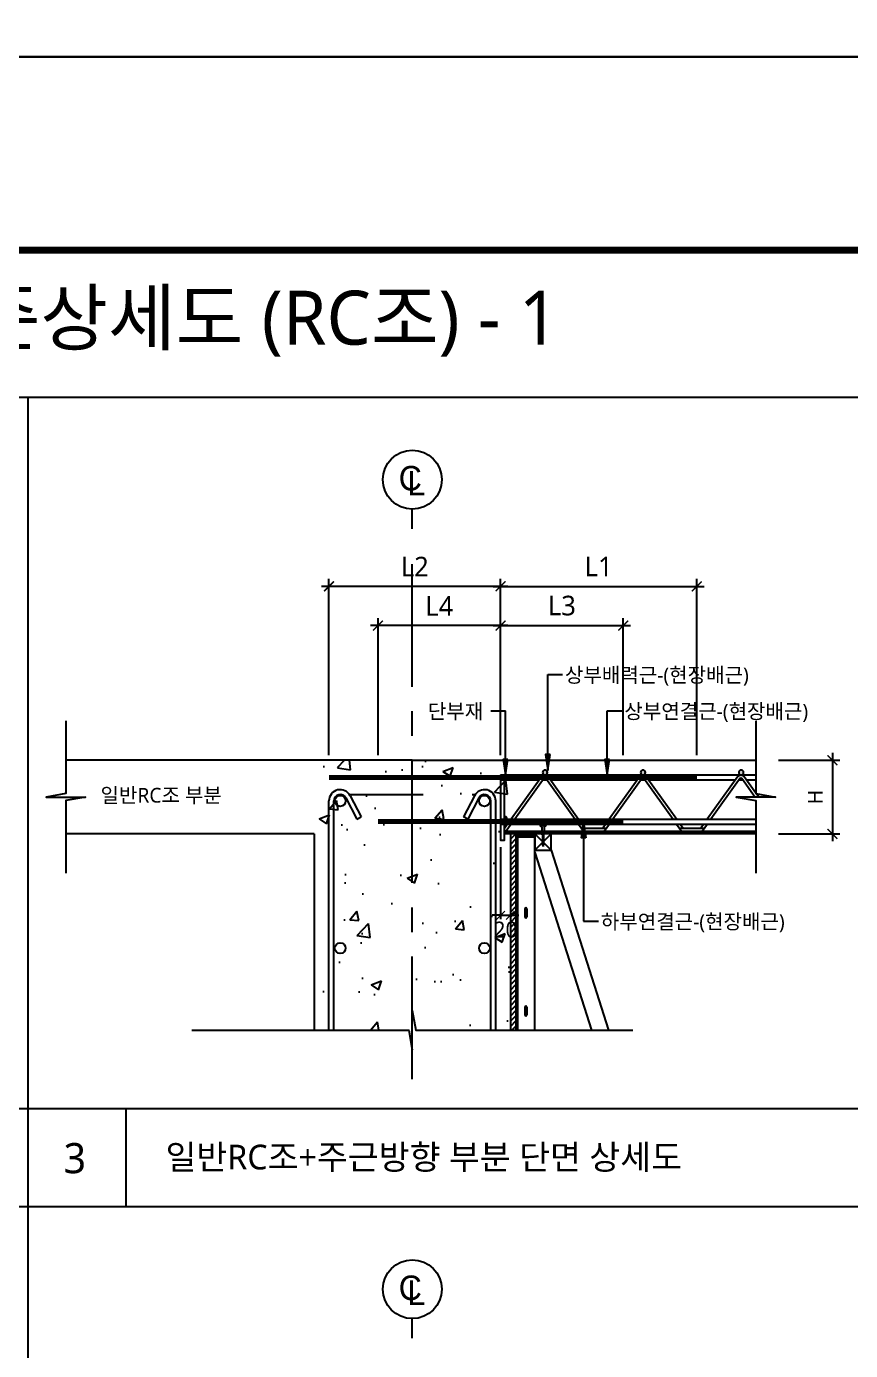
# Model space of a CAD drawing. Extents: x 10983 to 44623, y -18406 to 11294.
# Drawn here: x 14903 to 16583, y -3223 to -524 of the extents above; entities that cross this region are included whole.
import ezdxf
from ezdxf.enums import TextEntityAlignment as Align

# ---------------------------------------------------------------- set-up
doc = ezdxf.new("R2010")
doc.units = 0
doc.header["$LTSCALE"] = 100
doc.header["$MEASUREMENT"] = 0
doc.header["$PDMODE"] = 3
doc.header["$PDSIZE"] = 10
for name, pattern in [('CEN', [62, 60, -1, 0, -1]), ('CENTERX2', [4, 2.5, -0.5, 0.5, -0.5]), ('HID', [2.5, 1.5, -1]), ('HIDDEN', [0.375, 0.25, -0.125])]:
    doc.linetypes.add(name, pattern=pattern)
doc.layers.get('0').update_dxf_attribs({"linetype": 'CONTINUOUS'})
doc.layers.get('Defpoints').update_dxf_attribs({"color": 165, "linetype": 'CONTINUOUS'})
for name, color, linetype in [('-비콘 단부', 7, 'CONTINUOUS'), ('0-TEXT', 3, 'CONTINUOUS'), ('DECK-CEN', 1, 'CEN'), ('DECK-CON', 2, 'CONTINUOUS'), ('DECK-DIM', 255, 'CONTINUOUS'), ('DECK-ETC STEEL', 6, 'CONTINUOUS'), ('DECK-HATCH', 251, 'CONTINUOUS'), ('DECK-JOINT BAR', 4, 'HIDDEN'), ('DECK-LATTICE', 7, 'CONTINUOUS'), ('DECK-PG', 4, 'CONTINUOUS'), ('DECK-RC', 251, 'CONTINUOUS'), ('DECK-RC(ETC)', 252, 'CONTINUOUS'), ('DECK-TABLE', 7, 'CONTINUOUS'), ('DECK-TEX1', 6, 'CONTINUOUS'), ('DECK-TEXT', 7, 'CONTINUOUS'), ('DECK-TITLE TEXT', 3, 'CONTINUOUS'), ('DECK-TRANS', 3, 'CONTINUOUS'), ('E2', 7, 'CONTINUOUS'), ('form', 7, 'CONTINUOUS'), ('TG-TABLE.TEX', 7, 'CONTINUOUS'), ('TXT', 3, 'CONTINUOUS')]:
    doc.layers.add(name, color=color, linetype=linetype)
doc.styles.add('SY Panel', font='malgun.ttf')
doc.styles.add('VICON TEXT', font='malgun.ttf')
doc.styles.add('굴림', font='Gulim.ttf')
doc.styles.add('맑은고딕', font='malgun.ttf')
doc.dimstyles.new('STDECK-DIM', dxfattribs={"dimtxt": 35, "dimasz": 20, "dimexe": 15, "dimexo": 40, "dimgap": 10, "dimtad": 1, "dimdec": 0, "dimtxsty": 'SY Panel', "dimblk": 'ARCHTICK', "dimcen": 2.5, "dimdle": 15, "dimclrd": 7, "dimclre": 7, "dimclrt": 6, "dimadec": 0, "dimazin": 0, "dimtfac": 1, "dimtdec": 0, "dimtmove": 0, "dimatfit": 3, "dimldrblk": 'ARCHTICK', "dimfxl": 1, "dimarcsym": 0})
doc.dimstyles.new('STDECK-DIM 2', dxfattribs={"dimscale": 2.5, "dimtxt": 12, "dimasz": 7, "dimexe": 3, "dimexo": 3, "dimgap": 3, "dimtad": 1, "dimdec": 0, "dimlunit": 6, "dimtxsty": 'VICON TEXT', "dimblk": 'ARCHTICK', "dimcen": 2.5, "dimclrd": 7, "dimclre": 7, "dimclrt": 6, "dimadec": 0, "dimazin": 0, "dimtfac": 1, "dimtdec": 0, "dimtix": 1, "dimtmove": 0, "dimatfit": 3, "dimfxl": 1, "dimarcsym": 0})

# ---------------------------------------------------------------- blocks, each defined once
blk = doc.blocks.new('Deck_Sh01')
at = {"layer": 'Defpoints'}
blk.add_lwpolyline([(-517.5, -296.1), (7892.5, -296.1), (7892.5, 5644), (-517.5, 5644)], close=True, dxfattribs=at)
at = {"layer": 'TG-TABLE.TEX', "color": 3, "ltscale": 0.5, "style": 'VICON TEXT'}
blk.add_attdef('DKTYT', text='', height=100, dxfattribs=at).set_placement((2425.2, 5047), align=Align.RIGHT)
at = {"layer": 'TXT', "ltscale": 0.5, "style": 'VICON TEXT'}
blk.add_attdef('DKTYR', text='', height=45, dxfattribs=at).set_placement((7248.4, 1495), align=Align.RIGHT)
blk = doc.blocks.new('_ArchTick')
at = {"color": 0, "linetype": 'ByBlock', "const_width": 0.15}
blk.add_lwpolyline([(-0.5, -0.5), (0.5, 0.5)], dxfattribs=at)
blk = doc.blocks.new('*D252')
at = {"layer": 'DECK-DIM', "color": 7, "lineweight": -2}
for p, q in [((15854.5, -1665.5), (16284.5, -1665.5)), ((15869.5, -2009.9), (15869.5, -1650.5)), ((16269.5, -2009.9), (16269.5, -1650.5))]:
    blk.add_line(p, q, dxfattribs=at)
at = {"layer": 'Defpoints', "color": 0, "ltscale": 0.5}
for p in [(16269.5, -1665.5), (15869.5, -2049.9), (16269.5, -2049.9)]:
    blk.add_point(p, dxfattribs=at)
at = {"layer": 'DECK-DIM', "color": 7, "lineweight": -2, "ltscale": 0.5, "xscale": 20, "yscale": 20, "zscale": 20, "rotation": 180}
blk.add_blockref('_ArchTick', (15869.5, -1665.5), dxfattribs=at)
at = {"layer": 'DECK-DIM', "color": 7, "lineweight": -2, "ltscale": 0.5, "xscale": 20, "yscale": 20, "zscale": 20}
blk.add_blockref('_ArchTick', (16269.5, -1665.5), dxfattribs=at)
at = {"layer": 'DECK-DIM', "color": 6, "ltscale": 0.5, "insert": (16069.5, -1625.1), "char_height": 40, "attachment_point": 5, "style": 'SY Panel'}
blk.add_mtext('L1', dxfattribs=at)
blk = doc.blocks.new('*D253')
at = {"layer": 'DECK-DIM', "color": 7, "lineweight": -2}
for p, q in [((15854.5, -1745.5), (16134.5, -1745.5)), ((15869.5, -2009.9), (15869.5, -1730.5)), ((16119.5, -2009.9), (16119.5, -1730.5))]:
    blk.add_line(p, q, dxfattribs=at)
at = {"layer": 'Defpoints', "color": 0, "ltscale": 0.5}
for p in [(16119.5, -1745.5), (15869.5, -2049.9), (16119.5, -2049.9)]:
    blk.add_point(p, dxfattribs=at)
at = {"layer": 'DECK-DIM', "color": 7, "lineweight": -2, "ltscale": 0.5, "xscale": 20, "yscale": 20, "zscale": 20, "rotation": 180}
blk.add_blockref('_ArchTick', (15869.5, -1745.5), dxfattribs=at)
at = {"layer": 'DECK-DIM', "color": 7, "lineweight": -2, "ltscale": 0.5, "xscale": 20, "yscale": 20, "zscale": 20}
blk.add_blockref('_ArchTick', (16119.5, -1745.5), dxfattribs=at)
at = {"layer": 'DECK-DIM', "color": 6, "ltscale": 0.5, "insert": (15994.5, -1704.9), "char_height": 40, "attachment_point": 5, "style": 'SY Panel'}
blk.add_mtext('L3', dxfattribs=at)
blk = doc.blocks.new('*D259')
at = {"layer": 'DECK-DIM', "color": 7, "lineweight": -2}
for p, q in [((15884.5, -1745.5), (15604.5, -1745.5)), ((15619.5, -2009.9), (15619.5, -1730.5)), ((15869.5, -2009.9), (15869.5, -1730.5))]:
    blk.add_line(p, q, dxfattribs=at)
at = {"layer": 'Defpoints', "color": 0, "ltscale": 0.5}
for p in [(15619.5, -1745.5), (15619.5, -2049.9), (15869.5, -2049.9)]:
    blk.add_point(p, dxfattribs=at)
at = {"layer": 'DECK-DIM', "color": 7, "lineweight": -2, "ltscale": 0.5, "xscale": 20, "yscale": 20, "zscale": 20, "rotation": 180}
blk.add_blockref('_ArchTick', (15619.5, -1745.5), dxfattribs=at)
at = {"layer": 'DECK-DIM', "color": 7, "lineweight": -2, "ltscale": 0.5, "xscale": 20, "yscale": 20, "zscale": 20}
blk.add_blockref('_ArchTick', (15869.5, -1745.5), dxfattribs=at)
at = {"layer": 'DECK-DIM', "color": 6, "ltscale": 0.5, "insert": (15744.5, -1705.5), "char_height": 40, "attachment_point": 5, "style": 'SY Panel'}
blk.add_mtext('L4', dxfattribs=at)
blk = doc.blocks.new('*D260')
at = {"layer": 'DECK-DIM', "color": 7, "lineweight": -2}
for p, q in [((15884.5, -1665.5), (15504.5, -1665.5)), ((15519.5, -2009.9), (15519.5, -1650.5)), ((15869.5, -2009.9), (15869.5, -1650.5))]:
    blk.add_line(p, q, dxfattribs=at)
at = {"layer": 'Defpoints', "color": 0, "ltscale": 0.5}
for p in [(15519.5, -1665.5), (15519.5, -2049.9), (15869.5, -2049.9)]:
    blk.add_point(p, dxfattribs=at)
at = {"layer": 'DECK-DIM', "color": 7, "lineweight": -2, "ltscale": 0.5, "xscale": 20, "yscale": 20, "zscale": 20, "rotation": 180}
blk.add_blockref('_ArchTick', (15519.5, -1665.5), dxfattribs=at)
at = {"layer": 'DECK-DIM', "color": 7, "lineweight": -2, "ltscale": 0.5, "xscale": 20, "yscale": 20, "zscale": 20}
blk.add_blockref('_ArchTick', (15869.5, -1665.5), dxfattribs=at)
at = {"layer": 'DECK-DIM', "color": 6, "ltscale": 0.5, "insert": (15694.5, -1625.2), "char_height": 40, "attachment_point": 5, "style": 'SY Panel'}
blk.add_mtext('L2', dxfattribs=at)
blk = doc.blocks.new('*D300')
at = {"layer": 'DECK-DIM', "color": 7, "lineweight": -2}
for p, q in [((16436.2, -2019.9), (16561.2, -2019.9)), ((16546.2, -2004.9), (16546.2, -2184.9)), ((16436.2, -2169.9), (16561.2, -2169.9))]:
    blk.add_line(p, q, dxfattribs=at)
at = {"layer": 'Defpoints', "color": 0, "ltscale": 0.5}
for p in [(16396.2, -2019.9), (16396.2, -2169.9), (16546.2, -2169.9)]:
    blk.add_point(p, dxfattribs=at)
at = {"layer": 'DECK-DIM', "color": 7, "lineweight": -2, "ltscale": 0.5, "xscale": 20, "yscale": 20, "zscale": 20}
for p, rotation in [((16546.2, -2019.9), 90), ((16546.2, -2169.9), 270)]:
    blk.add_blockref('_ArchTick', p, dxfattribs=dict(at, rotation=rotation))
at = {"layer": 'DECK-DIM', "color": 6, "ltscale": 0.5, "insert": (16511.2, -2094.9), "char_height": 30, "attachment_point": 5, "rotation": 90, "style": 'SY Panel'}
blk.add_mtext('H', dxfattribs=at)
blk = doc.blocks.new('*D301')
at = {"layer": 'DECK-DIM', "color": 7, "lineweight": -2}
for p, q in [((15869.5, -2197.4), (15869.5, -2343.5)), ((15889.5, -2197.4), (15889.5, -2343.5)), ((15869.5, -2336), (15852, -2336)), ((15869.5, -2336), (15889.5, -2336)), ((15889.5, -2336), (15907, -2336))]:
    blk.add_line(p, q, dxfattribs=at)
at = {"layer": 'Defpoints', "color": 0, "ltscale": 0.5}
for p in [(15869.5, -2189.9), (15889.5, -2189.9), (15889.5, -2336)]:
    blk.add_point(p, dxfattribs=at)
at = {"layer": 'DECK-DIM', "color": 7, "lineweight": -2, "ltscale": 0.5, "xscale": 17.5, "yscale": 17.5, "zscale": 17.5}
blk.add_blockref('_ArchTick', (15869.5, -2336), dxfattribs=at)
at = {"layer": 'DECK-DIM', "color": 7, "lineweight": -2, "ltscale": 0.5, "xscale": 17.5, "yscale": 17.5, "zscale": 17.5, "rotation": 180}
blk.add_blockref('_ArchTick', (15889.5, -2336), dxfattribs=at)
at = {"layer": 'DECK-DIM', "color": 6, "ltscale": 0.5, "insert": (15879.5, -2365.3), "char_height": 32.5, "attachment_point": 5, "style": 'VICON TEXT'}
blk.add_mtext('20', dxfattribs=at)
blk = doc.blocks.new('tg3')
at = {"layer": 'DECK-TRANS', "ltscale": 0.5}
h = blk.add_hatch(color=3, dxfattribs=at)
h.dxf.hatch_style = 1
h.paths.add_polyline_path([(6018.8, 42141.7, 1), (6008.8, 42141.7, 0.399881), (6013.6, 42136.7), (6014.1, 42136.7, 0.399881)])
h.paths.add_polyline_path([(6208.9, 42141.7, 1), (6218.9, 42141.7, 1)])
h.paths.add_polyline_path([(6418.8, 42141.7, 1), (6408.8, 42141.7, 0.399881), (6413.6, 42136.7), (6414.1, 42136.7, 0.399881)])
at = {"layer": '-비콘 단부', "color": 116, "ltscale": 0.5}
blk.add_lwpolyline([(6496.5, 42046.7), (6496.5, 42126.7), (6504.5, 42126.7), (6504.5, 42004), (6496.5, 42004), (6496.5, 42036.7)], dxfattribs=at)
blk.add_circle((6494, 42049.2), 2.5, dxfattribs=at)
at = {"layer": 'DECK-LATTICE', "ltscale": 0.5}
for p, q in [((6504.5, 42136.7), (5983.8, 42136.7)), ((6007.5, 42133.4), (5983.8, 42100.3)), ((6002.7, 42126.7), (5983.8, 42126.7)), ((6012.4, 42129.9), (5985, 42091.7)), ((6017.9, 42126.7), (6010.1, 42126.7)), ((6015.6, 42129.9), (6075.4, 42046.7)), ((6020.5, 42133.4), (6082.8, 42046.7)), ((6202.7, 42126.7), (6025.3, 42126.7)), ((6207.5, 42133.4), (6145.2, 42046.7)), ((6212.4, 42129.9), (6152.6, 42046.7)), ((6217.9, 42126.7), (6210.1, 42126.7)), ((6215.6, 42129.9), (6275.4, 42046.7)), ((6220.5, 42133.4), (6282.8, 42046.7)), ((6402.7, 42126.7), (6225.3, 42126.7)), ((6407.5, 42133.4), (6345.2, 42046.7)), ((6412.4, 42129.9), (6352.6, 42046.7)), ((6417.9, 42126.7), (6410.1, 42126.7)), ((6415.6, 42129.9), (6475.4, 42046.7)), ((6420.5, 42133.4), (6482.8, 42046.7)), ((6504.5, 42126.7), (6425.3, 42126.7)), ((6504.5, 42136.7), (6504.5, 42126.7)), ((5982.5, 42098.6), (5977.6, 42091.7)), ((6504.5, 42046.7), (5983.8, 42046.7)), ((6504.5, 42036.7), (5983.8, 42036.7)), ((6082.6, 42036.7), (6093.4, 42021.7)), ((6089.1, 42027.7), (6139, 42027.7)), ((6090, 42036.7), (6096.5, 42027.7)), ((6093.4, 42021.7), (6134.6, 42021.7)), ((6138, 42036.7), (6131.6, 42027.7)), ((6145.4, 42036.7), (6134.6, 42021.7)), ((6282.6, 42036.7), (6293.4, 42021.7)), ((6289.1, 42027.7), (6339, 42027.7)), ((6290, 42036.7), (6296.5, 42027.7)), ((6293.4, 42021.7), (6334.6, 42021.7)), ((6338, 42036.7), (6331.6, 42027.7)), ((6345.4, 42036.7), (6334.6, 42021.7)), ((6482.6, 42036.7), (6493.4, 42021.7)), ((6490, 42036.7), (6496.5, 42027.7))]:
    blk.add_line(p, q, dxfattribs=at)
for centre, radius in [((6014, 42128.7), 8), ((6014, 42128.7), 2), ((6214, 42128.7), 8), ((6214, 42128.7), 2), ((6414, 42128.7), 8), ((6414, 42128.7), 2)]:
    blk.add_arc(centre, radius, 35.7097, 144.2903, dxfattribs=at)
at = {"layer": 'DECK-PG', "ltscale": 0.5}
for p, q in [((5983.8, 42021.7), (6495.5, 42021.7)), ((5983.8, 42017.2), (6495.5, 42017.2)), ((5983.8, 42016.7), (6495.5, 42016.7)), ((6495.5, 42016.7), (6495.5, 42021.7))]:
    blk.add_line(p, q, dxfattribs=at)
at = {"layer": 'DECK-TRANS', "ltscale": 0.5}
for centre in [(6013.8, 42141.7), (6213.9, 42141.7), (6413.8, 42141.7)]:
    blk.add_circle(centre, 5, dxfattribs=at)

msp = doc.modelspace()

# ---------------------------------------------------------------- hatches: boundary and pattern name
at = {"linetype": 'ByBlock'}
h = msp.add_hatch(color=256, dxfattribs=at)
h.paths.add_polyline_path([(15884.2, -2018.4), (15879.5, -2018.4), (15879.5, -2049.9)])
h.paths.add_polyline_path([(15879.5, -2018.4), (15874.8, -2018.4), (15879.5, -2049.9)])
h = msp.add_hatch(color=256, dxfattribs=at)
h.paths.add_polyline_path([(15970.4, -2008.4), (15965.7, -2008.4), (15965.7, -2039.9)])
h.paths.add_polyline_path([(15965.7, -2008.4), (15961, -2008.4), (15965.7, -2039.9)])
h = msp.add_hatch(color=256, dxfattribs=at)
h.paths.add_polyline_path([(16091.5, -2018.4), (16086.8, -2018.4), (16086.8, -2049.9)])
h.paths.add_polyline_path([(16086.8, -2018.4), (16082.1, -2018.4), (16086.8, -2049.9)])
h = msp.add_hatch(color=256, dxfattribs=at)
h.paths.add_polyline_path([(16038.9, -2146.9), (16038.9, -2178.3), (16043.6, -2178.3)])
h.paths.add_polyline_path([(16038.9, -2146.9), (16034.2, -2178.3), (16038.9, -2178.3)])
at = {"layer": 'DECK-HATCH'}
h = msp.add_hatch(dxfattribs=at)
h.set_pattern_fill('AR-CONC', color=256, scale=30, style=0)
h.set_pattern_definition([(50, (-98219.86, -5267.4), (215.17805, -18.82564), [22.5, -247.5]), (355, (-98219.86, -5267.4), (-41.6254, 225.65764), [18, -198]), (100.45144, (-98201.93, -5268.96), (173.55265, 206.832), [19.12206, -210.34263]), (46.1842, (-98219.86, -5207.4), (320.1724, -49.6558), [33.75, -371.25]), (96.63564, (-98193.18, -5211.53), (280.3986, 292.2356), [28.6831, -315.5141]), (351.18416, (-98219.86, -5207.4), (280.3986, 292.2356), [27, -297]), (21, (-98189.86, -5222.4), (179.07212, -120.78567), [22.5, -247.5]), (326, (-98189.86, -5222.4), (72.9946, 217.545), [18, -198]), (71.45144, (-98174.94, -5232.46), (252.0667, 96.75935), [19.12206, -210.34263]), (37.5, (-98219.86, -5267.39), (3.647957, 99.868156), [0, -195.6, 0, -201, 0, -198.75]), (7.5, (-98219.86, -5267.39), (78.92086, 118.32351), [0, -114.6, 0, -191.1, 0, -75.75]), (327.5, (-98286.76, -5267.39), (160.14673, -6.76646), [0, -75, 0, -234, 0, -310.5]), (317.5, (-98316.76, -5267.39), (174.95585, 30.0315), [0, -97.5, 0, -155.4, 0, -220.5])])
h.paths.add_polyline_path([(15689.5, -2019.9), (15489.5, -2019.9), (15489.5, -2570), (15682.4, -2570), (15689.5, -2610), (15689.5, -2530)])
h.paths.add_polyline_path([(15889.5, -2019.9), (15689.5, -2019.9), (15689.5, -2530), (15696.5, -2570), (15889.5, -2570)])
h = msp.add_hatch(dxfattribs=at)
h.set_pattern_fill('ANSI31', color=256, scale=60, style=0)
h.set_pattern_definition([(45, (-603.847, -5267.392), (-5.303301, 5.303301), [])])
h.paths.add_polyline_path([(15901.5, -2169.9), (15889.5, -2169.9), (15889.5, -2570), (15901.5, -2570)])
h.paths.add_polyline_path([(15882.2, -2288.5), (15940.8, -2288.5), (15940.8, -2333.5), (15882.2, -2333.5)], flags=9)

# ---------------------------------------------------------------- linework, layer by layer
at = {"linetype": 'ByBlock'}
for p, q in [((15965.7, -1845.4), (15995.7, -1845.4)), ((15965.7, -2039.9), (15965.7, -1845.4)), ((15849.5, -1919.4), (15879.5, -1919.4)), ((15879.5, -2049.9), (15879.5, -1919.4)), ((16086.8, -1919.4), (16116.8, -1919.4)), ((16086.8, -2049.9), (16086.8, -1919.4)), ((16038.9, -2146.9), (16038.9, -2348)), ((16038.9, -2348), (16068.9, -2348))]:
    msp.add_line(p, q, dxfattribs=at)
for points in [[(15884.2, -2018.4), (15874.8, -2018.4), (15879.5, -2049.9), (15884.2, -2018.4)], [(15970.4, -2008.4), (15961, -2008.4), (15965.7, -2039.9), (15970.4, -2008.4)], [(16091.5, -2018.4), (16082.1, -2018.4), (16086.8, -2049.9), (16091.5, -2018.4)], [(16043.6, -2178.3), (16034.2, -2178.3), (16038.9, -2146.9), (16043.6, -2178.3)]]:
    msp.add_lwpolyline(points, dxfattribs=at)
at = {"layer": 'DECK-CEN', "linetype": 'CENTERX2'}
msp.add_line((15689.5, -2670), (15689.5, -1598), dxfattribs=at)
at = {"layer": 'DECK-CON'}
for p, q in [((15689.5, -2019.9), (14982.8, -2019.9)), ((15689.5, -2019.9), (16390.2, -2019.9)), ((15489.5, -2169.9), (14982.8, -2169.9)), ((15489.5, -2169.9), (15489.5, -2570))]:
    msp.add_line(p, q, dxfattribs=at)
for points in [[(14982.8, -1939.9), (14982.8, -2087.8), (14942.8, -2094.9), (15022.8, -2094.9), (14982.8, -2101.9), (14982.8, -2249.9)], [(16390.2, -1939.9), (16390.2, -2087.8), (16430.2, -2094.9), (16350.2, -2094.9), (16390.2, -2101.9), (16390.2, -2249.9)], [(15239.5, -2570), (15682.4, -2570), (15689.5, -2610), (15689.5, -2530), (15696.5, -2570), (16139.5, -2570)]]:
    msp.add_lwpolyline(points, dxfattribs=at)
msp.add_lwpolyline([(15901.5, -2169.9), (15889.5, -2169.9), (15889.5, -2570), (15901.5, -2570)], close=True, dxfattribs=at)
at = {"layer": 'DECK-ETC STEEL'}
msp.add_lwpolyline([(15904.5, -2169.9), (15901.5, -2169.9), (15901.5, -2570), (15904.5, -2570), (15904.5, -2175.9), (15939.5, -2175.9), (15939.5, -2172.9), (15904.5, -2172.9), (15904.5, -2169.9), (15901.5, -2169.9)], dxfattribs=at)
at = {"layer": 'DECK-JOINT BAR', "const_width": 10}
for points in [[(16270.1, -2054.9), (15519.5, -2054.9)], [(16119.5, -2144.9), (15619.5, -2144.9)]]:
    msp.add_lwpolyline(points, dxfattribs=at)
at = {"layer": 'DECK-RC'}
for p, q in [((15519.5, -2570), (15519.5, -2102.9)), ((15529.5, -2570), (15529.5, -2102.9)), ((15554, -2096.8), (15576.5, -2139.8)), ((15562.9, -2092.2), (15585.3, -2135.2)), ((15816.1, -2092.2), (15793.6, -2135.2)), ((15825, -2096.8), (15802.5, -2139.8)), ((15849.5, -2570), (15849.5, -2102.9)), ((15859.5, -2570), (15859.5, -2102.9)), ((15576.5, -2139.8), (15585.3, -2135.2)), ((15802.5, -2139.8), (15793.6, -2135.2))]:
    msp.add_line(p, q, dxfattribs=at)
at = {"layer": 'DECK-RC', "linetype": 'HID'}
msp.add_line((15561.4, -2089.9), (15817.5, -2089.9), dxfattribs=at)
at = {"layer": 'DECK-RC'}
for centre in [(15542.5, -2102.9), (15836.5, -2102.9), (15542.5, -2402.9), (15836.5, -2402.9)]:
    msp.add_circle(centre, 11, dxfattribs=at)
for centre, radius, start, end in [((15542.5, -2102.9), 23, 27.5898, 180), ((15542.5, -2102.9), 13, 27.5824, 180), ((15836.5, -2102.9), 23, 0, 152.4102), ((15836.5, -2102.9), 13, 0, 152.4176)]:
    msp.add_arc(centre, radius, start, end, dxfattribs=at)
at = {"layer": 'DECK-RC(ETC)'}
for p, q in [((15950, -2150.9), (15950, -2152.9)), ((15961, -2149.9), (15951, -2149.9)), ((15961, -2153.9), (15951, -2153.9)), ((15953.7, -2156.2), (15953.7, -2166.6)), ((15958.3, -2156.2), (15958.3, -2166.6)), ((15962, -2150.9), (15962, -2152.9)), ((15972.5, -2202.9), (15939.5, -2169.9)), ((15939.5, -2202.9), (15972.5, -2169.9)), ((15939.5, -2570), (15939.5, -2175.9)), ((15952, -2168.5), (15952, -2169.3)), ((15953.1, -2167.9), (15952.6, -2167.9)), ((15959.4, -2169.9), (15952.6, -2169.9)), ((15958.9, -2167.9), (15953.1, -2167.9)), ((15957, -2167.9), (15955, -2167.9)), ((15955, -2169.9), (15955, -2190.4)), ((15957, -2169.9), (15957, -2190.4)), ((15959.4, -2167.9), (15958.9, -2167.9)), ((15960, -2168.5), (15960, -2169.3)), ((15939.5, -2208), (16054.8, -2570)), ((15956, -2195.4), (15955, -2190.4)), ((15957, -2190.4), (15956, -2195.4)), ((15972.5, -2202.9), (16089.5, -2570)), ((15919, -2322.9), (15919, -2338.9)), ((15923, -2322.9), (15923, -2338.9)), ((15919, -2522.9), (15919, -2538.9)), ((15923, -2522.9), (15923, -2538.9))]:
    msp.add_line(p, q, dxfattribs=at)
msp.add_lwpolyline([(15972.5, -2169.9), (15939.5, -2169.9), (15939.5, -2202.9), (15972.5, -2202.9), (15972.5, -2169.9)], dxfattribs=at)
for centre, radius, start, end in [((15951, -2150.9), 1, 90, 180), ((15951, -2152.9), 1, 180, 270), ((15950.9, -2156.6), 2.75, 7.7709, 89.4479), ((15961, -2156.6), 2.75, 90.5521, 172.2291), ((15961, -2150.9), 1, 0, 90), ((15961, -2152.9), 1, 270, 0), ((15952.6, -2168.5), 0.6, 90, 180), ((15952.6, -2169.3), 0.6, 180, 270), ((15952.3, -2166.5), 1.39, 281.7725, 355.1369), ((15959.7, -2166.5), 1.39, 184.8631, 258.2275), ((15959.4, -2168.5), 0.6, 0, 90), ((15959.4, -2169.3), 0.6, 270, 0), ((15921, -2322.9), 2, 0, 180), ((15921, -2322.9), 2, 0, 180), ((15921, -2338.9), 2, 180, 0), ((15921, -2522.9), 2, 0, 180), ((15921, -2522.9), 2, 0, 180), ((15921, -2538.9), 2, 180, 0)]:
    msp.add_arc(centre, radius, start, end, dxfattribs=at)
at = {"layer": 'DECK-TABLE', "ltscale": 0.5}
for p, q in [((14905.1, -1280.1), (14905.1, -6230.1)), ((18305.1, -2730.1), (11505.1, -2730.1)), ((15105.1, -2730.1), (15105.1, -2930.1)), ((18305.1, -2930.1), (11505.1, -2930.1))]:
    msp.add_line(p, q, dxfattribs=at)
msp.add_lwpolyline([(11505.1, -1280.1), (18305.1, -1280.1), (18305.1, -6230.1), (11505.1, -6230.1)], close=True, dxfattribs=at)
at = {"layer": 'Defpoints'}
msp.add_lwpolyline([(10982.5, -6526.2), (19392.5, -6526.2), (19392.5, -586.2), (10982.5, -586.2)], close=True, dxfattribs=at)
at = {"layer": 'E2', "linetype": 'ByBlock'}
for p, q in [((15689.5, -1548), (15689.5, -1508)), ((15689.5, -3198), (15689.5, -3158))]:
    msp.add_line(p, q, dxfattribs=at)
for centre in [(15689.5, -1448), (15689.5, -3098)]:
    msp.add_circle(centre, 60, dxfattribs=at)
at = {"layer": 'form', "color": 30, "const_width": 14.2}
msp.add_lwpolyline([(11273.2, -980.1), (11273.2, -6298.4), (19226.8, -6298.4), (19226.8, -980.1)], close=True, dxfattribs=at)

# ---------------------------------------------------------------- block references
at = {"layer": '-비콘 단부', "xscale": -1}
msp.add_blockref('tg3', (22373.9, -44186.6), dxfattribs=at)
at = {"ltscale": 0.5}
msp.add_blockref('Deck_Sh01', (11500, -290.1), dxfattribs=at)

# ---------------------------------------------------------------- texts
at = {"layer": '0-TEXT', "insert": (14900, -1130.1), "char_height": 110, "width": 3770.247, "attachment_point": 5, "style": '맑은고딕'}
msp.add_mtext('MEGA DECK 표준상세도 (RC조) - 1', dxfattribs=at)
at = {"layer": 'DECK-TEX1', "color": 6, "linetype": 'ByBlock', "style": '굴림'}
for s, p in [('C', (15661.7, -1470.1)), ('L', (15679.7, -1480.1)), ('C', (15661.7, -3120.1)), ('L', (15679.7, -3130.1))]:
    msp.add_text(s, height=50, dxfattribs=at).set_placement(p)
at = {"layer": 'DECK-TEXT', "style": 'VICON TEXT'}
for s, p in [('상부배력근-(현장배근)', (16000.8, -1861.2)), ('단부재', (15721.1, -1935.2)), ('상부연결근-(현장배근)', (16121.9, -1935.2)), ('일반RC조 부분', (15053.6, -2106.3)), ('하부연결근-(현장배근)', (16074, -2363.8))]:
    msp.add_text(s, height=30, dxfattribs=at).set_placement(p)
at = {"layer": 'DECK-TITLE TEXT', "color": 3, "style": 'VICON TEXT'}
for s, height, p in [('3', 61.4, (14978.4, -2861.6)), ('일반RC조+주근방향 부분 단면 상세도', 50.257, (15186.1, -2853.8))]:
    msp.add_text(s, height=height, dxfattribs=at).set_placement(p)

# ---------------------------------------------------------------- dimensions: what is measured, and where the dimension line sits
at = {"layer": 'DECK-DIM'}
for base, p1, p2, angle, text, override, picture, middle in [((15519.5, -1665.5), (15869.5, -2049.9), (15519.5, -2049.9), 180, 'L2', {"dimtxt": 40, "dimgap": 20}, '*D260', (15694.5, -1625.2)), ((15619.5, -1745.5), (15869.5, -2049.9), (15619.5, -2049.9), 180, 'L4', {"dimtxt": 40, "dimgap": 20}, '*D259', (15744.5, -1705.5)), ((16546.2, -2169.9), (16396.2, -2019.9), (16396.2, -2169.9), 90, 'H', {"dimtxt": 30, "dimgap": 20}, '*D300', (16511.2, -2094.9))]:
    dim = msp.add_linear_dim(base=base, p1=p1, p2=p2, angle=angle, text=text, dimstyle='STDECK-DIM', override=override, dxfattribs=at)
    dim.commit()
    dim.dimension.update_dxf_attribs({"geometry": picture, "text_midpoint": middle})
for base, p2, text, picture, middle in [((16269.5, -1665.5), (16269.5, -2049.9), 'L1', '*D252', (16069.5, -1625.1)), ((16119.5, -1745.5), (16119.5, -2049.9), 'L3', '*D253', (15994.5, -1704.9))]:
    dim = msp.add_linear_dim(base=base, p1=(15869.5, -2049.9), p2=p2, text=text, dimstyle='STDECK-DIM', override={"dimtxt": 40, "dimgap": 20}, dxfattribs=at)
    dim.commit()
    dim.dimension.update_dxf_attribs({"geometry": picture, "text_midpoint": middle})
dim = msp.add_linear_dim(base=(15889.5, -2336), p1=(15869.5, -2189.9), p2=(15889.5, -2189.9), dimstyle='STDECK-DIM 2', override={"dimtxt": 13, "dimgap": 5, "dimtad": 2, "dimtoh": 0}, dxfattribs=at)
dim.commit()
dim.dimension.update_dxf_attribs({"geometry": '*D301', "text_midpoint": (15879.5, -2365.3)})

doc.saveas('drawing.dxf')
